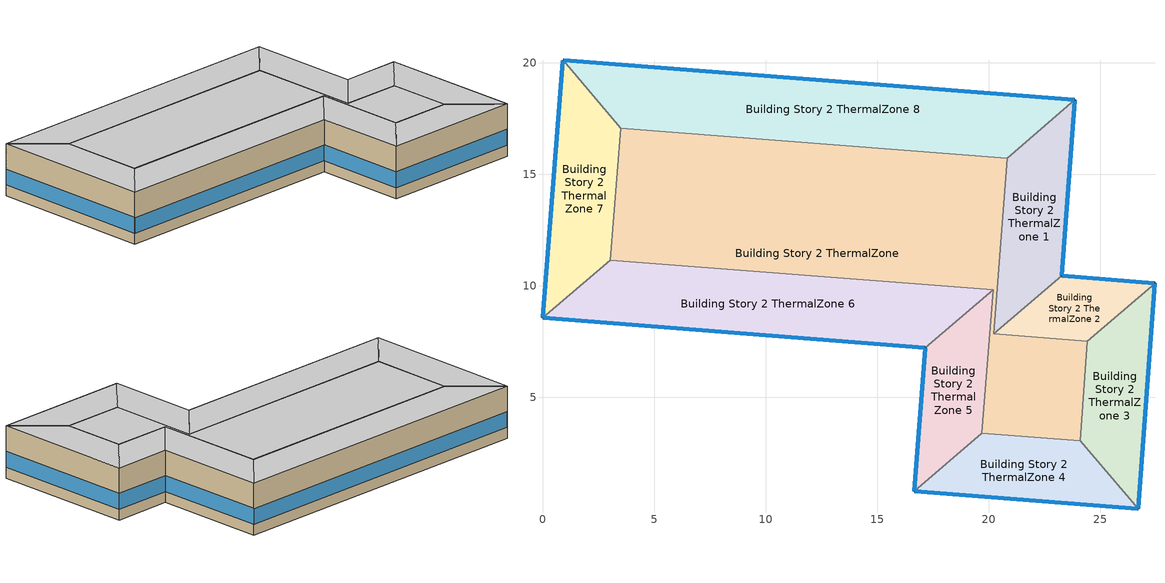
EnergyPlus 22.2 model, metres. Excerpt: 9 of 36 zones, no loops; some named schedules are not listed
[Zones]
Building Story 2 ThermalZone
 floor adiabatic (Typical Interior Ceiling): 20.83,15.72 20.24,7.84 24.43,7.5 24.1,3.03 19.7,3.38 20.2,9.82 3.04,11.15 3.52,17.06 z3.6
 wall adiabatic (Typical Interior Wall): 20.24,7.84 20.83,15.72 3.52,17.06 3.04,11.15 20.2,9.82 19.7,3.38 24.1,3.03 24.43,7.5 20.24,7.84 z3.6:7.2
 ceiling adiabatic (Typical Interior Floor): 3.52,17.06 3.04,11.15 20.2,9.82 19.7,3.38 24.1,3.03 24.43,7.5 20.24,7.84 20.83,15.72 z7.2
Building Story 2 ThermalZone 1
 floor adiabatic (Typical Interior Ceiling): 23.86,18.32 23.28,10.44 20.24,7.84 20.83,15.72 z3.6
 wall outside (Typical Insulated Steel Framed Exterior Wall R-12.99): 23.28,10.44 23.86,18.32 z3.6:7.2
 wall adiabatic (Typical Interior Wall): 23.86,18.32 20.83,15.72 20.24,7.84 23.28,10.44 z3.6:7.2
 window (U 0.55 SHGC 0.25): 23.28,10.47 23.86,18.3 z4.36:5.45
 ceiling adiabatic (Typical Interior Floor): 20.83,15.72 20.24,7.84 23.28,10.44 23.86,18.32 z7.2
Building Story 2 ThermalZone 2
 floor adiabatic (Typical Interior Ceiling): 23.28,10.44 27.46,10.11 24.43,7.5 20.24,7.84 z3.6
 wall outside (Typical Insulated Steel Framed Exterior Wall R-12.99): 27.46,10.11 23.28,10.44 z3.6:7.2
 wall adiabatic (Typical Interior Wall): 23.28,10.44 20.24,7.84 24.43,7.5 27.46,10.11 z3.6:7.2
 window (U 0.55 SHGC 0.25): 27.44,10.11 23.3,10.44 z4.36:5.46
 ceiling adiabatic (Typical Interior Floor): 20.24,7.84 24.43,7.5 27.46,10.11 23.28,10.44 z7.2
Building Story 2 ThermalZone 3
 floor adiabatic (Typical Interior Ceiling): 27.46,10.11 26.71,0 24.1,3.03 24.43,7.5 z3.6
 wall outside (Typical Insulated Steel Framed Exterior Wall R-12.99): 26.71,0 27.46,10.11 z3.6:7.2
 wall adiabatic (Typical Interior Wall): 27.46,10.11 24.43,7.5 24.1,3.03 26.71,0 z3.6:7.2
 window (U 0.55 SHGC 0.25): 26.71,0.03 27.46,10.08 z4.36:5.45
 ceiling adiabatic (Typical Interior Floor): 24.43,7.5 24.1,3.03 26.71,0 27.46,10.11 z7.2
Building Story 2 ThermalZone 4
 floor adiabatic (Typical Interior Ceiling): 26.71,0 16.66,0.78 19.7,3.38 24.1,3.03 z3.6
 wall outside (Typical Insulated Steel Framed Exterior Wall R-12.99): 16.66,0.78 26.71,0 z3.6:7.2
 wall adiabatic (Typical Interior Wall): 26.71,0 24.1,3.03 19.7,3.38 16.66,0.78 z3.6:7.2
 window (U 0.55 SHGC 0.25): 16.69,0.78 26.69,0 z4.36:5.45
 ceiling adiabatic (Typical Interior Floor): 24.1,3.03 19.7,3.38 16.66,0.78 26.71,0 z7.2
Building Story 2 ThermalZone 5
 floor adiabatic (Typical Interior Ceiling): 16.66,0.78 17.17,7.22 20.2,9.82 19.7,3.38 z3.6
 wall outside (Typical Insulated Steel Framed Exterior Wall R-12.99): 17.17,7.22 16.66,0.78 z3.6:7.2
 wall adiabatic (Typical Interior Wall): 16.66,0.78 19.7,3.38 20.2,9.82 17.17,7.22 z3.6:7.2
 window (U 0.55 SHGC 0.25): 17.16,7.19 16.66,0.8 z4.36:5.45
 ceiling adiabatic (Typical Interior Floor): 19.7,3.38 20.2,9.82 17.17,7.22 16.66,0.78 z7.2
Building Story 2 ThermalZone 6
 floor adiabatic (Typical Interior Ceiling): 17.17,7.22 0,8.55 3.04,11.15 20.2,9.82 z3.6
 wall outside (Typical Insulated Steel Framed Exterior Wall R-12.99): 0,8.55 17.17,7.22 z3.6:7.2
 wall adiabatic (Typical Interior Wall): 17.17,7.22 20.2,9.82 3.04,11.15 0,8.55 z3.6:7.2
 window (U 0.55 SHGC 0.25): 0.03,8.55 17.14,7.22 z4.36:5.45
 ceiling adiabatic (Typical Interior Ceiling): 20.2,9.82 3.04,11.15 0,8.55 17.17,7.22 z7.2
Building Story 2 ThermalZone 7
 floor adiabatic (Typical Interior Floor): 0,8.55 0.92,20.1 3.52,17.06 3.04,11.15 z3.6
 wall outside (Typical Insulated Steel Framed Exterior Wall R-12.99): 0.92,20.1 0,8.55 z3.6:7.2
 wall adiabatic (Typical Interior Wall): 0,8.55 3.04,11.15 3.52,17.06 0.92,20.1 z3.6:7.2
 window (U 0.55 SHGC 0.25): 0.92,20.08 0,8.58 z4.36:5.45
 ceiling adiabatic (Typical Interior Ceiling): 3.04,11.15 3.52,17.06 0.92,20.1 0,8.55 z7.2
Building Story 2 ThermalZone 8
 floor adiabatic (Typical Interior Floor): 0.92,20.1 23.86,18.32 20.83,15.72 3.52,17.06 z3.6
 wall outside (Typical Insulated Steel Framed Exterior Wall R-12.99): 23.86,18.32 0.92,20.1 z3.6:7.2
 wall adiabatic (Typical Interior Wall): 0.92,20.1 3.52,17.06 20.83,15.72 23.86,18.32 z3.6:7.2
 window (U 0.55 SHGC 0.25): 23.84,18.33 0.95,20.1 z4.36:5.44
 ceiling adiabatic (Typical Interior Ceiling): 3.52,17.06 20.83,15.72 23.86,18.32 0.92,20.1 z7.2
[Building]
bld_14: Terrain=City
[Site:Location]
Jack Northrop Fld H_CA_USA: Latitude {deg}=41.3151; Longitude {deg}=-105.58; Time Zone {hr}=-8; Elevation {m}=21
[Site:GroundTemperature:FCfactorMethod]
January Ground Temperature {C}=18.8; February Ground Temperature {C}=14.3; March Ground Temperature {C}=13.6; April Ground Temperature {C}=13.2; May Ground Temperature {C}=13.3; June Ground Temperature {C}=12.6; July Ground Temperature {C}=15.3; August Ground Temperature {C}=15.6; September Ground Temperature {C}=17.7; October Ground Temperature {C}=19.4; November Ground Temperature {C}=19.7; December Ground Temperature {C}=18.5
[Site:WaterMainsTemperature]
Calculation Method=Correlation; Annual Average Outdoor Air Temperature {C}=8.96667; Maximum Difference In Monthly Average Outdoor Air Temperatures {deltaC}=26.2
[SizingPeriod:DesignDay] Day of Month=21; Dry-Bulb Temperature Range Modifier Type=DefaultMultipliers; Humidity Condition Type=Wetbulb; Barometric Pressure {Pa}=98769; Rain Indicator=No; Snow Indicator=No; Daylight Saving Time Indicator=No; Begin Environment Reset Mode=FullResetAtBeginEnvironment
Name | Month | Day Type | Maximum Dry-Bulb Temperature {C} | Daily Dry-Bulb Temperature Range {deltaC} | Wetbulb or DewPoint at Maximum Dry-Bulb {C} | Wind Speed {m/s} | Wind Direction {deg} | Solar Model Indicator | ASHRAE Clear Sky Optical Depth for Beam Irradiance (taub) | ASHRAE Clear Sky Optical Depth for Diffuse Irradiance (taud) | Sky Clearness
Buffalo Niagara Intl Ap Ann Clg .4% Condns DB=>MWB 1 | 7 | SummerDesignDay | 30.3 | 9.3 | 21.8 | 5.7 | 240 | ASHRAETau | 0.462 | 2.001
Buffalo Niagara Intl Ap Ann Clg .4% Condns WB=>MDB 1 | 7 | SummerDesignDay | 27.8 | 9.3 | 23.8 | 5.7 | 240 | ASHRAETau | 0.462 | 2.001
Buffalo Niagara Intl Ap Ann Htg 99.6% Condns DB 1 | 1 | WinterDesignDay | -16.3 | 0 | -16.3 | 5.1 | 270 | ASHRAEClearSky |  |  | 0
[Material] Thermal Absorptance=0.9; Solar Absorptance=0.7
Name | Roughness | Thickness {m} | Conductivity {W/m-K} | Density {kg/m3} | Specific Heat {J/kg-K} | Visible Absorptance
100mm Normalweight concrete floor | MediumRough | 0.1016 | 2.31045 | 2322 | 832.557 | 0.7
25mm Stucco | Smooth | 0.0254 | 0.72 | 1856 | 840 | 0.7
5/8 in. Gypsum Board | MediumSmooth | 0.0159 | 0.16 | 800 | 1090 | 0.7
G01 13mm gypsum board | Smooth | 0.0127 | 0.160031 | 800.001 | 1090.73 | 0.5
Std Wood 6inch 1; Std Wood 6inch 2 | MediumSmooth | 0.15 | 0.12 | 540 | 1210 | 0.7
[Material:NoMass] Roughness=Smooth; Thermal Absorptance=0.9; Solar Absorptance=0.7
Name | Thermal Resistance {m2-K/W} | Visible Absorptance
CP02 CARPET PAD | 0.21648 | 0.8
Typical Insulation R-10.81 | 1.90342 | 0.7
[WindowMaterial:Gas]
Gap_1_W_0_0032: Gas Type=Air; Thickness {m}=0.0032
[WindowMaterial:Glazing] Optical Data Type=SpectralAverage; Infrared Transmittance at Normal Incidence=0; Back Side Infrared Hemispherical Emissivity=0.84; Conductivity {W/m-K}=1; Dirt Correction Factor for Solar and Visible Transmittance=1; Solar Diffusing=No
Name | Thickness {m} | Solar Transmittance at Normal Incidence | Front Side Solar Reflectance at Normal Incidence | Back Side Solar Reflectance at Normal Incidence | Visible Transmittance at Normal Incidence | Front Side Visible Reflectance at Normal Incidence | Back Side Visible Reflectance at Normal Incidence | Front Side Infrared Hemispherical Emissivity
Glass_2022F_LayerAvg | 0.0039 | 0.355897 | 0.394095 | 0.265645 | 0.677694 | 0.042734 | 0.05547 | 0.046
Glass_2175_LayerAvg | 0.0086 | 0.167758 | 0.217606 | 0.437978 | 0.416044 | 0.078729 | 0.10654 | 0.84
[Construction]
InteriorFurnishings 1: Std Wood 6inch 1
InteriorFurnishings 2: Std Wood 6inch 2
Typical Insulated Steel Framed Exterior Wall R-12.99: 25mm Stucco, 5/8 in. Gypsum Board, Typical Insulation R-10.81, 5/8 in. Gypsum Board
Typical Interior Ceiling: CP02 CARPET PAD, 100mm Normalweight concrete floor
Typical Interior Floor: 100mm Normalweight concrete floor, CP02 CARPET PAD
Typical Interior Wall: G01 13mm gypsum board, G01 13mm gypsum board
U 0.55 SHGC 0.25: Glass_2175_LayerAvg, Gap_1_W_0_0032, Glass_2022F_LayerAvg
[Zone] Multiplier=1; Part of Total Floor Area=Yes
Building Story 2 ThermalZone; Building Story 2 ThermalZone 1; Building Story 2 ThermalZone 2; Building Story 2 ThermalZone 3; Building Story 2 ThermalZone 4; Building Story 2 ThermalZone 5; Building Story 2 ThermalZone 6; Building Story 2 ThermalZone 7; Building Story 2 ThermalZone 8
[Space] Space Type=Story Mid Blended Space Type
Name | Zone
Building Story 2 Space | Building Story 2 ThermalZone
Building Story 2 Space 1 | Building Story 2 ThermalZone 1
Building Story 2 Space 2 | Building Story 2 ThermalZone 2
Building Story 2 Space 3 | Building Story 2 ThermalZone 3
Building Story 2 Space 4 | Building Story 2 ThermalZone 4
Building Story 2 Space 5 | Building Story 2 ThermalZone 5
Building Story 2 Space 6 | Building Story 2 ThermalZone 6
Building Story 2 Space 7 | Building Story 2 ThermalZone 7
Building Story 2 Space 8 | Building Story 2 ThermalZone 8
[SpaceList]
Story Mid Blended Space Type: Building Story 2 Space 1, Building Story 2 Space 3, Building Story 2 Space 7, Building Story 2 Space 8, Building Story 2 Space 6, Building Story 2 Space 5, Building Story 2 Space 4, Building Story 2 Space 2, Building Story 2 Space
[InternalMass]
Name | Construction | Zone or ZoneList | Space or SpaceList | Surface Area {m2}
Building Story 2 Space 1 SecondarySchool Classroom A  - Story Mid Mass; Building Story 2 Space 1 SecondarySchool Classroom C  - Story Mid Mass | InteriorFurnishings 1 | Building Story 2 ThermalZone 1 | Building Story 2 Space 1 | 7.91064
Building Story 2 Space 3 SecondarySchool Classroom A  - Story Mid Mass; Building Story 2 Space 3 SecondarySchool Classroom C  - Story Mid Mass | InteriorFurnishings 1 | Building Story 2 ThermalZone 3 | Building Story 2 Space 3 | 7.30258
Building Story 2 Space 7 SecondarySchool Classroom A  - Story Mid Mass; Building Story 2 Space 7 SecondarySchool Classroom C  - Story Mid Mass | InteriorFurnishings 1 | Building Story 2 ThermalZone 7 | Building Story 2 Space 7 | 8.74817
Building Story 2 Space 8 SecondarySchool Classroom A  - Story Mid Mass; Building Story 2 Space 8 SecondarySchool Classroom C  - Story Mid Mass | InteriorFurnishings 1 | Building Story 2 ThermalZone 8 | Building Story 2 Space 8 | 20.1891
Building Story 2 Space 6 SecondarySchool Classroom A  - Story Mid Mass; Building Story 2 Space 6 SecondarySchool Classroom C  - Story Mid Mass | InteriorFurnishings 1 | Building Story 2 ThermalZone 6 | Building Story 2 Space 6 | 17.1827
Building Story 2 Space 5 SecondarySchool Classroom A  - Story Mid Mass; Building Story 2 Space 5 SecondarySchool Classroom C  - Story Mid Mass | InteriorFurnishings 1 | Building Story 2 ThermalZone 5 | Building Story 2 Space 5 | 6.45109
Building Story 2 Space 4 SecondarySchool Classroom A  - Story Mid Mass; Building Story 2 Space 4 SecondarySchool Classroom C  - Story Mid Mass | InteriorFurnishings 1 | Building Story 2 ThermalZone 4 | Building Story 2 Space 4 | 7.23203
Building Story 2 Space 2 SecondarySchool Classroom A  - Story Mid Mass; Building Story 2 Space 2 SecondarySchool Classroom C  - Story Mid Mass | InteriorFurnishings 1 | Building Story 2 ThermalZone 2 | Building Story 2 Space 2 | 4.20505
Building Story 2 Space SecondarySchool Classroom A  - Story Mid Mass; Building Story 2 Space SecondarySchool Classroom C  - Story Mid Mass | InteriorFurnishings 1 | Building Story 2 ThermalZone | Building Story 2 Space | 43.4962
Building Story 2 Space 1 SecondarySchool Classroom A end_a - Story Mid Mass; Building Story 2 Space 1 SecondarySchool Classroom C end_a - Story Mid Mass | InteriorFurnishings 1 | Building Story 2 ThermalZone 1 | Building Story 2 Space 1 | 2.63105
Building Story 2 Space 3 SecondarySchool Classroom A end_a - Story Mid Mass; Building Story 2 Space 3 SecondarySchool Classroom C end_a - Story Mid Mass | InteriorFurnishings 1 | Building Story 2 ThermalZone 3 | Building Story 2 Space 3 | 2.42881
Building Story 2 Space 7 SecondarySchool Classroom A end_a - Story Mid Mass; Building Story 2 Space 7 SecondarySchool Classroom C end_a - Story Mid Mass | InteriorFurnishings 1 | Building Story 2 ThermalZone 7 | Building Story 2 Space 7 | 2.9096
Building Story 2 Space 8 SecondarySchool Classroom A end_a - Story Mid Mass; Building Story 2 Space 8 SecondarySchool Classroom C end_a - Story Mid Mass | InteriorFurnishings 1 | Building Story 2 ThermalZone 8 | Building Story 2 Space 8 | 6.7148
Building Story 2 Space 6 SecondarySchool Classroom A end_a - Story Mid Mass; Building Story 2 Space 6 SecondarySchool Classroom C end_a - Story Mid Mass | InteriorFurnishings 1 | Building Story 2 ThermalZone 6 | Building Story 2 Space 6 | 5.71488
Building Story 2 Space 5 SecondarySchool Classroom A end_a - Story Mid Mass; Building Story 2 Space 5 SecondarySchool Classroom C end_a - Story Mid Mass | InteriorFurnishings 1 | Building Story 2 ThermalZone 5 | Building Story 2 Space 5 | 2.14561
Building Story 2 Space 4 SecondarySchool Classroom A end_a - Story Mid Mass; Building Story 2 Space 4 SecondarySchool Classroom C end_a - Story Mid Mass | InteriorFurnishings 1 | Building Story 2 ThermalZone 4 | Building Story 2 Space 4 | 2.40534
Building Story 2 Space 2 SecondarySchool Classroom A end_a - Story Mid Mass; Building Story 2 Space 2 SecondarySchool Classroom C end_a - Story Mid Mass | InteriorFurnishings 1 | Building Story 2 ThermalZone 2 | Building Story 2 Space 2 | 1.39858
Building Story 2 Space SecondarySchool Classroom A end_a - Story Mid Mass; Building Story 2 Space SecondarySchool Classroom C end_a - Story Mid Mass | InteriorFurnishings 1 | Building Story 2 ThermalZone | Building Story 2 Space | 14.4667
Building Story 2 Space 1 SecondarySchool Corridor B  - Story Mid Mass | InteriorFurnishings 1 | Building Story 2 ThermalZone 1 | Building Story 2 Space 1 | 11.1545
Building Story 2 Space 3 SecondarySchool Corridor B  - Story Mid Mass | InteriorFurnishings 1 | Building Story 2 ThermalZone 3 | Building Story 2 Space 3 | 10.2971
Building Story 2 Space 7 SecondarySchool Corridor B  - Story Mid Mass | InteriorFurnishings 1 | Building Story 2 ThermalZone 7 | Building Story 2 Space 7 | 12.3355
Building Story 2 Space 8 SecondarySchool Corridor B  - Story Mid Mass | InteriorFurnishings 1 | Building Story 2 ThermalZone 8 | Building Story 2 Space 8 | 28.4678
Building Story 2 Space 6 SecondarySchool Corridor B  - Story Mid Mass | InteriorFurnishings 1 | Building Story 2 ThermalZone 6 | Building Story 2 Space 6 | 24.2286
Building Story 2 Space 5 SecondarySchool Corridor B  - Story Mid Mass | InteriorFurnishings 1 | Building Story 2 ThermalZone 5 | Building Story 2 Space 5 | 9.09644
Building Story 2 Space 4 SecondarySchool Corridor B  - Story Mid Mass | InteriorFurnishings 1 | Building Story 2 ThermalZone 4 | Building Story 2 Space 4 | 10.1976
Building Story 2 Space 2 SecondarySchool Corridor B  - Story Mid Mass | InteriorFurnishings 1 | Building Story 2 ThermalZone 2 | Building Story 2 Space 2 | 5.92939
Building Story 2 Space SecondarySchool Corridor B  - Story Mid Mass | InteriorFurnishings 1 | Building Story 2 ThermalZone | Building Story 2 Space | 61.3324
Building Story 2 Space 1 SecondarySchool Corridor B end_a - Story Mid Mass | InteriorFurnishings 1 | Building Story 2 ThermalZone 1 | Building Story 2 Space 1 | 3.70994
Building Story 2 Space 3 SecondarySchool Corridor B end_a - Story Mid Mass | InteriorFurnishings 1 | Building Story 2 ThermalZone 3 | Building Story 2 Space 3 | 3.42477
Building Story 2 Space 7 SecondarySchool Corridor B end_a - Story Mid Mass | InteriorFurnishings 1 | Building Story 2 ThermalZone 7 | Building Story 2 Space 7 | 4.10272
Building Story 2 Space 8 SecondarySchool Corridor B end_a - Story Mid Mass | InteriorFurnishings 1 | Building Story 2 ThermalZone 8 | Building Story 2 Space 8 | 9.46828
Building Story 2 Space 6 SecondarySchool Corridor B end_a - Story Mid Mass | InteriorFurnishings 1 | Building Story 2 ThermalZone 6 | Building Story 2 Space 6 | 8.05834
Building Story 2 Space 5 SecondarySchool Corridor B end_a - Story Mid Mass | InteriorFurnishings 1 | Building Story 2 ThermalZone 5 | Building Story 2 Space 5 | 3.02544
Building Story 2 Space 4 SecondarySchool Corridor B end_a - Story Mid Mass | InteriorFurnishings 1 | Building Story 2 ThermalZone 4 | Building Story 2 Space 4 | 3.39168
Building Story 2 Space 2 SecondarySchool Corridor B end_a - Story Mid Mass | InteriorFurnishings 1 | Building Story 2 ThermalZone 2 | Building Story 2 Space 2 | 1.97209
Building Story 2 Space SecondarySchool Corridor B end_a - Story Mid Mass | InteriorFurnishings 1 | Building Story 2 ThermalZone | Building Story 2 Space | 20.3989
Building Story 2 Space 1 SecondarySchool Gym A  - Story Mid Mass; Building Story 2 Space 1 SecondarySchool Gym C  - Story Mid Mass | InteriorFurnishings 1 | Building Story 2 ThermalZone 1 | Building Story 2 Space 1 | 2.66039
Building Story 2 Space 3 SecondarySchool Gym A  - Story Mid Mass; Building Story 2 Space 3 SecondarySchool Gym C  - Story Mid Mass | InteriorFurnishings 1 | Building Story 2 ThermalZone 3 | Building Story 2 Space 3 | 2.45589
Building Story 2 Space 7 SecondarySchool Gym A  - Story Mid Mass; Building Story 2 Space 7 SecondarySchool Gym C  - Story Mid Mass | InteriorFurnishings 1 | Building Story 2 ThermalZone 7 | Building Story 2 Space 7 | 2.94205
Building Story 2 Space 8 SecondarySchool Gym A  - Story Mid Mass; Building Story 2 Space 8 SecondarySchool Gym C  - Story Mid Mass | InteriorFurnishings 1 | Building Story 2 ThermalZone 8 | Building Story 2 Space 8 | 6.78968
Building Story 2 Space 6 SecondarySchool Gym A  - Story Mid Mass; Building Story 2 Space 6 SecondarySchool Gym C  - Story Mid Mass | InteriorFurnishings 1 | Building Story 2 ThermalZone 6 | Building Story 2 Space 6 | 5.77861
Building Story 2 Space 5 SecondarySchool Gym A  - Story Mid Mass; Building Story 2 Space 5 SecondarySchool Gym C  - Story Mid Mass | InteriorFurnishings 1 | Building Story 2 ThermalZone 5 | Building Story 2 Space 5 | 2.16953
Building Story 2 Space 4 SecondarySchool Gym A  - Story Mid Mass; Building Story 2 Space 4 SecondarySchool Gym C  - Story Mid Mass | InteriorFurnishings 1 | Building Story 2 ThermalZone 4 | Building Story 2 Space 4 | 2.43217
Building Story 2 Space 2 SecondarySchool Gym A  - Story Mid Mass; Building Story 2 Space 2 SecondarySchool Gym C  - Story Mid Mass | InteriorFurnishings 1 | Building Story 2 ThermalZone 2 | Building Story 2 Space 2 | 1.41418
Building Story 2 Space SecondarySchool Gym A  - Story Mid Mass; Building Story 2 Space SecondarySchool Gym C  - Story Mid Mass | InteriorFurnishings 1 | Building Story 2 ThermalZone | Building Story 2 Space | 14.628
Building Story 2 Space 1 SecondarySchool Gym B  - Story Mid Mass | InteriorFurnishings 1 | Building Story 2 ThermalZone 1 | Building Story 2 Space 1 | 3.53625
Building Story 2 Space 3 SecondarySchool Gym B  - Story Mid Mass | InteriorFurnishings 1 | Building Story 2 ThermalZone 3 | Building Story 2 Space 3 | 3.26443
Building Story 2 Space 7 SecondarySchool Gym B  - Story Mid Mass | InteriorFurnishings 1 | Building Story 2 ThermalZone 7 | Building Story 2 Space 7 | 3.91064
Building Story 2 Space 8 SecondarySchool Gym B  - Story Mid Mass | InteriorFurnishings 1 | Building Story 2 ThermalZone 8 | Building Story 2 Space 8 | 9.02499
Building Story 2 Space 6 SecondarySchool Gym B  - Story Mid Mass | InteriorFurnishings 1 | Building Story 2 ThermalZone 6 | Building Story 2 Space 6 | 7.68106
Building Story 2 Space 5 SecondarySchool Gym B  - Story Mid Mass | InteriorFurnishings 1 | Building Story 2 ThermalZone 5 | Building Story 2 Space 5 | 2.88379
Building Story 2 Space 4 SecondarySchool Gym B  - Story Mid Mass | InteriorFurnishings 1 | Building Story 2 ThermalZone 4 | Building Story 2 Space 4 | 3.23289
Building Story 2 Space 2 SecondarySchool Gym B  - Story Mid Mass | InteriorFurnishings 1 | Building Story 2 ThermalZone 2 | Building Story 2 Space 2 | 1.87976
Building Story 2 Space SecondarySchool Gym B  - Story Mid Mass | InteriorFurnishings 1 | Building Story 2 ThermalZone | Building Story 2 Space | 19.4439
Building Story 2 Space Mass | InteriorFurnishings 2 | Building Story 2 ThermalZone | Building Story 2 Space | 246.357
Building Story 2 Space 1 Mass | InteriorFurnishings 2 | Building Story 2 ThermalZone 1 | Building Story 2 Space 1 | 44.8048
Building Story 2 Space 2 Mass | InteriorFurnishings 2 | Building Story 2 ThermalZone 2 | Building Story 2 Space 2 | 23.8169
Building Story 2 Space 3 Mass | InteriorFurnishings 2 | Building Story 2 ThermalZone 3 | Building Story 2 Space 3 | 41.3609
Building Story 2 Space 4 Mass | InteriorFurnishings 2 | Building Story 2 ThermalZone 4 | Building Story 2 Space 4 | 40.9613
Building Story 2 Space 5 Mass | InteriorFurnishings 2 | Building Story 2 ThermalZone 5 | Building Story 2 Space 5 | 36.5381
Building Story 2 Space 6 Mass | InteriorFurnishings 2 | Building Story 2 ThermalZone 6 | Building Story 2 Space 6 | 97.3204
Building Story 2 Space 7 Mass | InteriorFurnishings 2 | Building Story 2 ThermalZone 7 | Building Story 2 Space 7 | 49.5485
Building Story 2 Space 8 Mass | InteriorFurnishings 2 | Building Story 2 ThermalZone 8 | Building Story 2 Space 8 | 114.348
[Lights] Zone or ZoneList or Space or SpaceList=Story Mid Blended Space Type; Design Level Calculation Method=Watts/Area; Return Air Fraction=0; Fraction Radiant=0.37; Fraction Visible=0.2; Fraction Replaceable=1
Name | Schedule | Watts per Zone Floor Area {W/m2}
SecondarySchool Classroom Lights 1 | SchoolSecondary BLDG_LIGHT_CLASSROOM_SCH_2013 | 6.28069
SecondarySchool Corridor Lights 1 | SchoolSecondary BLDG_LIGHT_CORRIDOR_SCH_2013 | 2.35688
SecondarySchool Gym Lights 2 | SchoolSecondary BLDG_LIGHT_GYM_SCH_2013 | 1.53202
[People] Zone or ZoneList or Space or SpaceList=Story Mid Blended Space Type; Number of People Calculation Method=People/Area; Fraction Radiant=0.3; Activity Level Schedule=SchoolSecondary ACTIVITY_SCH; Enable ASHRAE 55 Comfort Warnings=Yes; Mean Radiant Temperature Calculation Type=ZoneAveraged; Work Efficiency Schedule=Work Efficiency Schedule; Clothing Insulation Schedule=Clothing Schedule; Air Velocity Schedule=Air Velocity Schedule; Thermal Comfort Model 1 Type=Fanger
Name | Number of People Schedule | People per Floor Area {person/m2}
SecondarySchool Classroom People 1 | SchoolSecondary BLDG_OCC_SCH | 0.177277
SecondarySchool Gym People 2 | SchoolSecondary BLDG_OCC_SCH_Gym | 0.0638343
[ElectricEquipment] Zone or ZoneList or Space or SpaceList=Story Mid Blended Space Type; Schedule=SchoolSecondary BLDG_EQUIP_SCH_2013; Design Level Calculation Method=Watts/Area; Fraction Latent=0; Fraction Radiant=0.5; Fraction Lost=0
Name | Watts per Zone Floor Area {W/m2}
SecondarySchool Classroom Elec Equip 1 | 4.70545
SecondarySchool Corridor Elec Equip 1 | 1.32128
SecondarySchool Gym Elec Equip 2 | 0.978793
[ZoneInfiltration:DesignFlowRate] Zone or ZoneList or Space or SpaceList=Story Mid Blended Space Type; Schedule=Always On Discrete; Design Flow Rate Calculation Method=Flow/ExteriorArea; Constant Term Coefficient=0; Temperature Term Coefficient=0; Velocity Term Coefficient=0.224; Velocity Squared Term Coefficient=0
Name | Flow Rate per Exterior Surface Area {m3/s-m2}
SecondarySchool Classroom A  - Story Mid Infiltration; SecondarySchool Classroom C  - Story Mid Infiltration | 0.000102877
SecondarySchool Classroom A end_a - Story Mid Infiltration; SecondarySchool Classroom C end_a - Story Mid Infiltration | 6.76221e-05
SecondarySchool Corridor B end_a - Story Mid Infiltration | 4.71038e-05
SecondarySchool Gym A  - Story Mid Infiltration; SecondarySchool Gym C  - Story Mid Infiltration | 6.79946e-05
SecondarySchool Gym B  - Story Mid Infiltration | 4.54815e-05
[Daylighting:Controls] Lighting Control Type=Stepped; Minimum Input Power Fraction for Continuous or ContinuousOff Dimming Control=0.3; Minimum Light Output Fraction for Continuous or ContinuousOff Dimming Control=0.2; Number of Stepped Control Steps=3; Probability Lighting will be Reset When Needed in Manual Stepped Control=1; Glare Calculation Azimuth Angle of View Direction Clockwise from Zone y-Axis {deg}=-0; Maximum Allowable Discomfort Glare Index=22; Illuminance Setpoint at Reference Point 1 {lux}=215
Name | Zone or Space | Glare Calculation Daylighting Reference Point | Daylighting Reference Point Name 1 | Fraction of Lights Controlled by Reference Point 1 | Daylighting Reference Point Name 2 | Fraction of Lights Controlled by Reference Point 2 | Illuminance Setpoint at Reference Point 2 {lux}
Building Story 2 ThermalZone 3 DaylightingControls | Building Story 2 ThermalZone 3 | Building Story 2 Space 3 Daylt Sensor 1 | Building Story 2 Space 3 Daylt Sensor 1 | 0.74
Building Story 2 ThermalZone 4 DaylightingControls | Building Story 2 ThermalZone 4 | Building Story 2 Space 4 Daylt Sensor 1 | Building Story 2 Space 4 Daylt Sensor 1 | 0.742
Building Story 2 ThermalZone 6 DaylightingControls | Building Story 2 ThermalZone 6 | Building Story 2 Space 6 Daylt Sensor 1 | Building Story 2 Space 6 Daylt Sensor 1 | 0.644 | Building Story 2 Space 6 Daylt Sensor 2 | 0.318 | 215
Building Story 2 ThermalZone 7 DaylightingControls | Building Story 2 ThermalZone 7 | Building Story 2 Space 7 Daylt Sensor 1 | Building Story 2 Space 7 Daylt Sensor 1 | 0.726
Building Story 2 ThermalZone 8 DaylightingControls | Building Story 2 ThermalZone 8 | Building Story 2 Space 8 Daylt Sensor 1 | Building Story 2 Space 8 Daylt Sensor 1 | 0.683 | Building Story 2 Space 8 Daylt Sensor 2 | 0.316 | 215
[Exterior:Lights] Control Option=AstronomicalClock
Name | Schedule | Design Level {W}
Building Facades | Schedule Ruleset 1 | 374.538
Main Entries | Schedule Ruleset 2 | 240
Other Doors | Schedule Ruleset 2 | 67.9321
Parking Areas and Drives | Schedule Ruleset 2 | 1429.17
[Schedule:Week:Daily]
SchoolSecondary BLDG_LIGHT_CLASSROOM_SCH_2013 Week Rule - Jan1-Jan3: SchoolSecondary BLDG_LIGHT_CLASSROOM_SCH_2013 Wkdy Day, SchoolSecondary BLDG_LIGHT_CLASSROOM_SCH_2013 Wkdy Day, SchoolSecondary BLDG_LIGHT_CLASSROOM_SCH_2013 Wkdy Day, SchoolSecondary BLDG_LIGHT_CLASSROOM_SCH_2013 Wkdy Day, SchoolSecondary BLDG_LIGHT_CLASSROOM_SCH_2013 Wkdy Day, SchoolSecondary BLDG_LIGHT_CLASSROOM_SCH_2013 Wkdy Day, SchoolSecondary BLDG_LIGHT_CLASSROOM_SCH_2013 Wknd Day, SchoolSecondary BLDG_LIGHT_CLASSROOM_SCH_2013 Default, SchoolSecondary BLDG_LIGHT_CLASSROOM_SCH_2013 Summer Design Day, SchoolSecondary BLDG_LIGHT_CLASSROOM_SCH_2013 Winter Design Day, SchoolSecondary BLDG_LIGHT_CLASSROOM_SCH_2013 Default, SchoolSecondary BLDG_LIGHT_CLASSROOM_SCH_2013 Default
SchoolSecondary BLDG_LIGHT_CLASSROOM_SCH_2013 Week Rule - Jan4-Jun27: SchoolSecondary BLDG_LIGHT_CLASSROOM_SCH_2013 Wknd Day, SchoolSecondary BLDG_LIGHT_CLASSROOM_SCH_2013 Wkdy Day, SchoolSecondary BLDG_LIGHT_CLASSROOM_SCH_2013 Wkdy Day, SchoolSecondary BLDG_LIGHT_CLASSROOM_SCH_2013 Wkdy Day, SchoolSecondary BLDG_LIGHT_CLASSROOM_SCH_2013 Wkdy Day, SchoolSecondary BLDG_LIGHT_CLASSROOM_SCH_2013 Wkdy Day, SchoolSecondary BLDG_LIGHT_CLASSROOM_SCH_2013 Wknd Day, SchoolSecondary BLDG_LIGHT_CLASSROOM_SCH_2013 Default, SchoolSecondary BLDG_LIGHT_CLASSROOM_SCH_2013 Summer Design Day, SchoolSecondary BLDG_LIGHT_CLASSROOM_SCH_2013 Winter Design Day, SchoolSecondary BLDG_LIGHT_CLASSROOM_SCH_2013 Default, SchoolSecondary BLDG_LIGHT_CLASSROOM_SCH_2013 Default
SchoolSecondary BLDG_LIGHT_CLASSROOM_SCH_2013 Week Rule - Jun28-Jul4: SchoolSecondary BLDG_LIGHT_CLASSROOM_SCH_2013 Wknd Day, SchoolSecondary BLDG_LIGHT_CLASSROOM_SCH_2013 Wkdy Day, SchoolSecondary BLDG_LIGHT_CLASSROOM_SCH_2013 Wkdy Day, SchoolSecondary BLDG_LIGHT_CLASSROOM_SCH_2013 Wkdy Day 1, SchoolSecondary BLDG_LIGHT_CLASSROOM_SCH_2013 Wkdy Day 1, SchoolSecondary BLDG_LIGHT_CLASSROOM_SCH_2013 Wkdy Day 1, SchoolSecondary BLDG_LIGHT_CLASSROOM_SCH_2013 Wknd Day 1, SchoolSecondary BLDG_LIGHT_CLASSROOM_SCH_2013 Default, SchoolSecondary BLDG_LIGHT_CLASSROOM_SCH_2013 Summer Design Day, SchoolSecondary BLDG_LIGHT_CLASSROOM_SCH_2013 Winter Design Day, SchoolSecondary BLDG_LIGHT_CLASSROOM_SCH_2013 Default, SchoolSecondary BLDG_LIGHT_CLASSROOM_SCH_2013 Default
SchoolSecondary BLDG_LIGHT_CLASSROOM_SCH_2013 Week Rule - Jul5-Aug29: SchoolSecondary BLDG_LIGHT_CLASSROOM_SCH_2013 Wknd Day 1, SchoolSecondary BLDG_LIGHT_CLASSROOM_SCH_2013 Wkdy Day 1, SchoolSecondary BLDG_LIGHT_CLASSROOM_SCH_2013 Wkdy Day 1, SchoolSecondary BLDG_LIGHT_CLASSROOM_SCH_2013 Wkdy Day 1, SchoolSecondary BLDG_LIGHT_CLASSROOM_SCH_2013 Wkdy Day 1, SchoolSecondary BLDG_LIGHT_CLASSROOM_SCH_2013 Wkdy Day 1, SchoolSecondary BLDG_LIGHT_CLASSROOM_SCH_2013 Wknd Day 1, SchoolSecondary BLDG_LIGHT_CLASSROOM_SCH_2013 Default, SchoolSecondary BLDG_LIGHT_CLASSROOM_SCH_2013 Summer Design Day, SchoolSecondary BLDG_LIGHT_CLASSROOM_SCH_2013 Winter Design Day, SchoolSecondary BLDG_LIGHT_CLASSROOM_SCH_2013 Default, SchoolSecondary BLDG_LIGHT_CLASSROOM_SCH_2013 Default
SchoolSecondary BLDG_LIGHT_CLASSROOM_SCH_2013 Week Rule - Aug30-Sep5: SchoolSecondary BLDG_LIGHT_CLASSROOM_SCH_2013 Wknd Day 1, SchoolSecondary BLDG_LIGHT_CLASSROOM_SCH_2013 Wkdy Day 1, SchoolSecondary BLDG_LIGHT_CLASSROOM_SCH_2013 Wkdy Day 2, SchoolSecondary BLDG_LIGHT_CLASSROOM_SCH_2013 Wkdy Day 2, SchoolSecondary BLDG_LIGHT_CLASSROOM_SCH_2013 Wkdy Day 2, SchoolSecondary BLDG_LIGHT_CLASSROOM_SCH_2013 Wkdy Day 2, SchoolSecondary BLDG_LIGHT_CLASSROOM_SCH_2013 Default, SchoolSecondary BLDG_LIGHT_CLASSROOM_SCH_2013 Default, SchoolSecondary BLDG_LIGHT_CLASSROOM_SCH_2013 Summer Design Day, SchoolSecondary BLDG_LIGHT_CLASSROOM_SCH_2013 Winter Design Day, SchoolSecondary BLDG_LIGHT_CLASSROOM_SCH_2013 Default, SchoolSecondary BLDG_LIGHT_CLASSROOM_SCH_2013 Default
SchoolSecondary BLDG_LIGHT_CLASSROOM_SCH_2013 Week Rule - Sep6-Dec31: SchoolSecondary BLDG_LIGHT_CLASSROOM_SCH_2013 Default, SchoolSecondary BLDG_LIGHT_CLASSROOM_SCH_2013 Wkdy Day 2, SchoolSecondary BLDG_LIGHT_CLASSROOM_SCH_2013 Wkdy Day 2, SchoolSecondary BLDG_LIGHT_CLASSROOM_SCH_2013 Wkdy Day 2, SchoolSecondary BLDG_LIGHT_CLASSROOM_SCH_2013 Wkdy Day 2, SchoolSecondary BLDG_LIGHT_CLASSROOM_SCH_2013 Wkdy Day 2, SchoolSecondary BLDG_LIGHT_CLASSROOM_SCH_2013 Default, SchoolSecondary BLDG_LIGHT_CLASSROOM_SCH_2013 Default, SchoolSecondary BLDG_LIGHT_CLASSROOM_SCH_2013 Summer Design Day, SchoolSecondary BLDG_LIGHT_CLASSROOM_SCH_2013 Winter Design Day, SchoolSecondary BLDG_LIGHT_CLASSROOM_SCH_2013 Default, SchoolSecondary BLDG_LIGHT_CLASSROOM_SCH_2013 Default
SchoolSecondary BLDG_LIGHT_GYM_SCH_2013 Week Rule - Jan1-Jan3: SchoolSecondary BLDG_LIGHT_GYM_SCH_2013 Wkdy Day, SchoolSecondary BLDG_LIGHT_GYM_SCH_2013 Wkdy Day, SchoolSecondary BLDG_LIGHT_GYM_SCH_2013 Wkdy Day, SchoolSecondary BLDG_LIGHT_GYM_SCH_2013 Wkdy Day, SchoolSecondary BLDG_LIGHT_GYM_SCH_2013 Wkdy Day, SchoolSecondary BLDG_LIGHT_GYM_SCH_2013 Wkdy Day, SchoolSecondary BLDG_LIGHT_GYM_SCH_2013 Wknd Day, SchoolSecondary BLDG_LIGHT_GYM_SCH_2013 Default, SchoolSecondary BLDG_LIGHT_GYM_SCH_2013 Summer Design Day, SchoolSecondary BLDG_LIGHT_GYM_SCH_2013 Winter Design Day, SchoolSecondary BLDG_LIGHT_GYM_SCH_2013 Default, SchoolSecondary BLDG_LIGHT_GYM_SCH_2013 Default
SchoolSecondary BLDG_LIGHT_GYM_SCH_2013 Week Rule - Jan4-Jun27: SchoolSecondary BLDG_LIGHT_GYM_SCH_2013 Wknd Day, SchoolSecondary BLDG_LIGHT_GYM_SCH_2013 Wkdy Day, SchoolSecondary BLDG_LIGHT_GYM_SCH_2013 Wkdy Day, SchoolSecondary BLDG_LIGHT_GYM_SCH_2013 Wkdy Day, SchoolSecondary BLDG_LIGHT_GYM_SCH_2013 Wkdy Day, SchoolSecondary BLDG_LIGHT_GYM_SCH_2013 Wkdy Day, SchoolSecondary BLDG_LIGHT_GYM_SCH_2013 Wknd Day, SchoolSecondary BLDG_LIGHT_GYM_SCH_2013 Default, SchoolSecondary BLDG_LIGHT_GYM_SCH_2013 Summer Design Day, SchoolSecondary BLDG_LIGHT_GYM_SCH_2013 Winter Design Day, SchoolSecondary BLDG_LIGHT_GYM_SCH_2013 Default, SchoolSecondary BLDG_LIGHT_GYM_SCH_2013 Default
SchoolSecondary BLDG_LIGHT_GYM_SCH_2013 Week Rule - Jun28-Jul4: SchoolSecondary BLDG_LIGHT_GYM_SCH_2013 Wknd Day, SchoolSecondary BLDG_LIGHT_GYM_SCH_2013 Wkdy Day, SchoolSecondary BLDG_LIGHT_GYM_SCH_2013 Wkdy Day, SchoolSecondary BLDG_LIGHT_GYM_SCH_2013 Wkdy Day 1, SchoolSecondary BLDG_LIGHT_GYM_SCH_2013 Wkdy Day 1, SchoolSecondary BLDG_LIGHT_GYM_SCH_2013 Wkdy Day 1, SchoolSecondary BLDG_LIGHT_GYM_SCH_2013 Wknd Day 1, SchoolSecondary BLDG_LIGHT_GYM_SCH_2013 Default, SchoolSecondary BLDG_LIGHT_GYM_SCH_2013 Summer Design Day, SchoolSecondary BLDG_LIGHT_GYM_SCH_2013 Winter Design Day, SchoolSecondary BLDG_LIGHT_GYM_SCH_2013 Default, SchoolSecondary BLDG_LIGHT_GYM_SCH_2013 Default
SchoolSecondary BLDG_LIGHT_GYM_SCH_2013 Week Rule - Jul5-Aug29: SchoolSecondary BLDG_LIGHT_GYM_SCH_2013 Wknd Day 1, SchoolSecondary BLDG_LIGHT_GYM_SCH_2013 Wkdy Day 1, SchoolSecondary BLDG_LIGHT_GYM_SCH_2013 Wkdy Day 1, SchoolSecondary BLDG_LIGHT_GYM_SCH_2013 Wkdy Day 1, SchoolSecondary BLDG_LIGHT_GYM_SCH_2013 Wkdy Day 1, SchoolSecondary BLDG_LIGHT_GYM_SCH_2013 Wkdy Day 1, SchoolSecondary BLDG_LIGHT_GYM_SCH_2013 Wknd Day 1, SchoolSecondary BLDG_LIGHT_GYM_SCH_2013 Default, SchoolSecondary BLDG_LIGHT_GYM_SCH_2013 Summer Design Day, SchoolSecondary BLDG_LIGHT_GYM_SCH_2013 Winter Design Day, SchoolSecondary BLDG_LIGHT_GYM_SCH_2013 Default, SchoolSecondary BLDG_LIGHT_GYM_SCH_2013 Default
SchoolSecondary BLDG_LIGHT_GYM_SCH_2013 Week Rule - Aug30-Sep5: SchoolSecondary BLDG_LIGHT_GYM_SCH_2013 Wknd Day 1, SchoolSecondary BLDG_LIGHT_GYM_SCH_2013 Wkdy Day 1, SchoolSecondary BLDG_LIGHT_GYM_SCH_2013 Wkdy Day 2, SchoolSecondary BLDG_LIGHT_GYM_SCH_2013 Wkdy Day 2, SchoolSecondary BLDG_LIGHT_GYM_SCH_2013 Wkdy Day 2, SchoolSecondary BLDG_LIGHT_GYM_SCH_2013 Wkdy Day 2, SchoolSecondary BLDG_LIGHT_GYM_SCH_2013 Default, SchoolSecondary BLDG_LIGHT_GYM_SCH_2013 Default, SchoolSecondary BLDG_LIGHT_GYM_SCH_2013 Summer Design Day, SchoolSecondary BLDG_LIGHT_GYM_SCH_2013 Winter Design Day, SchoolSecondary BLDG_LIGHT_GYM_SCH_2013 Default, SchoolSecondary BLDG_LIGHT_GYM_SCH_2013 Default
SchoolSecondary BLDG_LIGHT_GYM_SCH_2013 Week Rule - Sep6-Dec31: SchoolSecondary BLDG_LIGHT_GYM_SCH_2013 Default, SchoolSecondary BLDG_LIGHT_GYM_SCH_2013 Wkdy Day 2, SchoolSecondary BLDG_LIGHT_GYM_SCH_2013 Wkdy Day 2, SchoolSecondary BLDG_LIGHT_GYM_SCH_2013 Wkdy Day 2, SchoolSecondary BLDG_LIGHT_GYM_SCH_2013 Wkdy Day 2, SchoolSecondary BLDG_LIGHT_GYM_SCH_2013 Wkdy Day 2, SchoolSecondary BLDG_LIGHT_GYM_SCH_2013 Default, SchoolSecondary BLDG_LIGHT_GYM_SCH_2013 Default, SchoolSecondary BLDG_LIGHT_GYM_SCH_2013 Summer Design Day, SchoolSecondary BLDG_LIGHT_GYM_SCH_2013 Winter Design Day, SchoolSecondary BLDG_LIGHT_GYM_SCH_2013 Default, SchoolSecondary BLDG_LIGHT_GYM_SCH_2013 Default
SchoolSecondary ACTIVITY_SCH Week Rule - Jan1-Dec31: SchoolSecondary ACTIVITY_SCH Default, SchoolSecondary ACTIVITY_SCH Default, SchoolSecondary ACTIVITY_SCH Default, SchoolSecondary ACTIVITY_SCH Default, SchoolSecondary ACTIVITY_SCH Default, SchoolSecondary ACTIVITY_SCH Default, SchoolSecondary ACTIVITY_SCH Default, SchoolSecondary ACTIVITY_SCH Default, SchoolSecondary ACTIVITY_SCH Summer Design Day, SchoolSecondary ACTIVITY_SCH Winter Design Day, SchoolSecondary ACTIVITY_SCH Default, SchoolSecondary ACTIVITY_SCH Default
Work Efficiency Schedule Week Rule - Jan1-Dec31: Work Efficiency Schedule Default, Work Efficiency Schedule Default, Work Efficiency Schedule Default, Work Efficiency Schedule Default, Work Efficiency Schedule Default, Work Efficiency Schedule Default, Work Efficiency Schedule Default, Work Efficiency Schedule Default, Work Efficiency Schedule Default, Work Efficiency Schedule Default, Work Efficiency Schedule Default, Work Efficiency Schedule Default
SchoolSecondary BLDG_OCC_SCH Week Rule - Jan1-Jan3: SchoolSecondary BLDG_OCC_SCH Wkdy|SmrDsn Day, SchoolSecondary BLDG_OCC_SCH Wkdy|SmrDsn Day, SchoolSecondary BLDG_OCC_SCH Wkdy|SmrDsn Day, SchoolSecondary BLDG_OCC_SCH Wkdy|SmrDsn Day, SchoolSecondary BLDG_OCC_SCH Wkdy|SmrDsn Day, SchoolSecondary BLDG_OCC_SCH Wkdy|SmrDsn Day, SchoolSecondary BLDG_OCC_SCH Wknd Day, SchoolSecondary BLDG_OCC_SCH Default, SchoolSecondary BLDG_OCC_SCH Summer Design Day, SchoolSecondary BLDG_OCC_SCH Winter Design Day, SchoolSecondary BLDG_OCC_SCH Default, SchoolSecondary BLDG_OCC_SCH Default
SchoolSecondary BLDG_OCC_SCH Week Rule - Jan4-Jun13: SchoolSecondary BLDG_OCC_SCH Wknd Day, SchoolSecondary BLDG_OCC_SCH Wkdy|SmrDsn Day, SchoolSecondary BLDG_OCC_SCH Wkdy|SmrDsn Day, SchoolSecondary BLDG_OCC_SCH Wkdy|SmrDsn Day, SchoolSecondary BLDG_OCC_SCH Wkdy|SmrDsn Day, SchoolSecondary BLDG_OCC_SCH Wkdy|SmrDsn Day, SchoolSecondary BLDG_OCC_SCH Wknd Day, SchoolSecondary BLDG_OCC_SCH Default, SchoolSecondary BLDG_OCC_SCH Summer Design Day, SchoolSecondary BLDG_OCC_SCH Winter Design Day, SchoolSecondary BLDG_OCC_SCH Default, SchoolSecondary BLDG_OCC_SCH Default
SchoolSecondary BLDG_OCC_SCH Week Rule - Jun14-Jun20: SchoolSecondary BLDG_OCC_SCH Wknd Day, SchoolSecondary BLDG_OCC_SCH Wkdy|SmrDsn Day, SchoolSecondary BLDG_OCC_SCH Wkdy|SmrDsn Day 1, SchoolSecondary BLDG_OCC_SCH Wkdy|SmrDsn Day 1, SchoolSecondary BLDG_OCC_SCH Wkdy|SmrDsn Day 1, SchoolSecondary BLDG_OCC_SCH Wkdy|SmrDsn Day 1, SchoolSecondary BLDG_OCC_SCH Wknd Day 1, SchoolSecondary BLDG_OCC_SCH Default, SchoolSecondary BLDG_OCC_SCH Summer Design Day, SchoolSecondary BLDG_OCC_SCH Winter Design Day, SchoolSecondary BLDG_OCC_SCH Default, SchoolSecondary BLDG_OCC_SCH Default
SchoolSecondary BLDG_OCC_SCH Week Rule - Jun21-Sep12: SchoolSecondary BLDG_OCC_SCH Wknd Day 1, SchoolSecondary BLDG_OCC_SCH Wkdy|SmrDsn Day 1, SchoolSecondary BLDG_OCC_SCH Wkdy|SmrDsn Day 1, SchoolSecondary BLDG_OCC_SCH Wkdy|SmrDsn Day 1, SchoolSecondary BLDG_OCC_SCH Wkdy|SmrDsn Day 1, SchoolSecondary BLDG_OCC_SCH Wkdy|SmrDsn Day 1, SchoolSecondary BLDG_OCC_SCH Wknd Day 1, SchoolSecondary BLDG_OCC_SCH Default, SchoolSecondary BLDG_OCC_SCH Summer Design Day, SchoolSecondary BLDG_OCC_SCH Winter Design Day, SchoolSecondary BLDG_OCC_SCH Default, SchoolSecondary BLDG_OCC_SCH Default
SchoolSecondary BLDG_OCC_SCH Week Rule - Sep13-Sep19: SchoolSecondary BLDG_OCC_SCH Wknd Day 1, SchoolSecondary BLDG_OCC_SCH Wkdy|SmrDsn Day 1, SchoolSecondary BLDG_OCC_SCH Wkdy|SmrDsn Day 1, SchoolSecondary BLDG_OCC_SCH Wkdy|SmrDsn Day 2, SchoolSecondary BLDG_OCC_SCH Wkdy|SmrDsn Day 2, SchoolSecondary BLDG_OCC_SCH Wkdy|SmrDsn Day 2, SchoolSecondary BLDG_OCC_SCH Default, SchoolSecondary BLDG_OCC_SCH Default, SchoolSecondary BLDG_OCC_SCH Summer Design Day, SchoolSecondary BLDG_OCC_SCH Winter Design Day, SchoolSecondary BLDG_OCC_SCH Default, SchoolSecondary BLDG_OCC_SCH Default
SchoolSecondary BLDG_OCC_SCH Week Rule - Sep20-Dec31: SchoolSecondary BLDG_OCC_SCH Default, SchoolSecondary BLDG_OCC_SCH Wkdy|SmrDsn Day 2, SchoolSecondary BLDG_OCC_SCH Wkdy|SmrDsn Day 2, SchoolSecondary BLDG_OCC_SCH Wkdy|SmrDsn Day 2, SchoolSecondary BLDG_OCC_SCH Wkdy|SmrDsn Day 2, SchoolSecondary BLDG_OCC_SCH Wkdy|SmrDsn Day 2, SchoolSecondary BLDG_OCC_SCH Default, SchoolSecondary BLDG_OCC_SCH Default, SchoolSecondary BLDG_OCC_SCH Summer Design Day, SchoolSecondary BLDG_OCC_SCH Winter Design Day, SchoolSecondary BLDG_OCC_SCH Default, SchoolSecondary BLDG_OCC_SCH Default
SchoolSecondary BLDG_LIGHT_CORRIDOR_SCH_2013 Week Rule - Jan1-Jan3: SchoolSecondary BLDG_LIGHT_CORRIDOR_SCH_2013 Wkdy Day, SchoolSecondary BLDG_LIGHT_CORRIDOR_SCH_2013 Wkdy Day, SchoolSecondary BLDG_LIGHT_CORRIDOR_SCH_2013 Wkdy Day, SchoolSecondary BLDG_LIGHT_CORRIDOR_SCH_2013 Wkdy Day, SchoolSecondary BLDG_LIGHT_CORRIDOR_SCH_2013 Wkdy Day, SchoolSecondary BLDG_LIGHT_CORRIDOR_SCH_2013 Wkdy Day, SchoolSecondary BLDG_LIGHT_CORRIDOR_SCH_2013 Wknd Day, SchoolSecondary BLDG_LIGHT_CORRIDOR_SCH_2013 Default, SchoolSecondary BLDG_LIGHT_CORRIDOR_SCH_2013 Summer Design Day, SchoolSecondary BLDG_LIGHT_CORRIDOR_SCH_2013 Winter Design Day, SchoolSecondary BLDG_LIGHT_CORRIDOR_SCH_2013 Default, SchoolSecondary BLDG_LIGHT_CORRIDOR_SCH_2013 Default
SchoolSecondary BLDG_LIGHT_CORRIDOR_SCH_2013 Week Rule - Jan4-Jun27: SchoolSecondary BLDG_LIGHT_CORRIDOR_SCH_2013 Wknd Day, SchoolSecondary BLDG_LIGHT_CORRIDOR_SCH_2013 Wkdy Day, SchoolSecondary BLDG_LIGHT_CORRIDOR_SCH_2013 Wkdy Day, SchoolSecondary BLDG_LIGHT_CORRIDOR_SCH_2013 Wkdy Day, SchoolSecondary BLDG_LIGHT_CORRIDOR_SCH_2013 Wkdy Day, SchoolSecondary BLDG_LIGHT_CORRIDOR_SCH_2013 Wkdy Day, SchoolSecondary BLDG_LIGHT_CORRIDOR_SCH_2013 Wknd Day, SchoolSecondary BLDG_LIGHT_CORRIDOR_SCH_2013 Default, SchoolSecondary BLDG_LIGHT_CORRIDOR_SCH_2013 Summer Design Day, SchoolSecondary BLDG_LIGHT_CORRIDOR_SCH_2013 Winter Design Day, SchoolSecondary BLDG_LIGHT_CORRIDOR_SCH_2013 Default, SchoolSecondary BLDG_LIGHT_CORRIDOR_SCH_2013 Default
SchoolSecondary BLDG_LIGHT_CORRIDOR_SCH_2013 Week Rule - Jun28-Jul4: SchoolSecondary BLDG_LIGHT_CORRIDOR_SCH_2013 Wknd Day, SchoolSecondary BLDG_LIGHT_CORRIDOR_SCH_2013 Wkdy Day, SchoolSecondary BLDG_LIGHT_CORRIDOR_SCH_2013 Wkdy Day, SchoolSecondary BLDG_LIGHT_CORRIDOR_SCH_2013 Wkdy Day 1, SchoolSecondary BLDG_LIGHT_CORRIDOR_SCH_2013 Wkdy Day 1, SchoolSecondary BLDG_LIGHT_CORRIDOR_SCH_2013 Wkdy Day 1, SchoolSecondary BLDG_LIGHT_CORRIDOR_SCH_2013 Wknd Day 1, SchoolSecondary BLDG_LIGHT_CORRIDOR_SCH_2013 Default, SchoolSecondary BLDG_LIGHT_CORRIDOR_SCH_2013 Summer Design Day, SchoolSecondary BLDG_LIGHT_CORRIDOR_SCH_2013 Winter Design Day, SchoolSecondary BLDG_LIGHT_CORRIDOR_SCH_2013 Default, SchoolSecondary BLDG_LIGHT_CORRIDOR_SCH_2013 Default
SchoolSecondary BLDG_LIGHT_CORRIDOR_SCH_2013 Week Rule - Jul5-Aug29: SchoolSecondary BLDG_LIGHT_CORRIDOR_SCH_2013 Wknd Day 1, SchoolSecondary BLDG_LIGHT_CORRIDOR_SCH_2013 Wkdy Day 1, SchoolSecondary BLDG_LIGHT_CORRIDOR_SCH_2013 Wkdy Day 1, SchoolSecondary BLDG_LIGHT_CORRIDOR_SCH_2013 Wkdy Day 1, SchoolSecondary BLDG_LIGHT_CORRIDOR_SCH_2013 Wkdy Day 1, SchoolSecondary BLDG_LIGHT_CORRIDOR_SCH_2013 Wkdy Day 1, SchoolSecondary BLDG_LIGHT_CORRIDOR_SCH_2013 Wknd Day 1, SchoolSecondary BLDG_LIGHT_CORRIDOR_SCH_2013 Default, SchoolSecondary BLDG_LIGHT_CORRIDOR_SCH_2013 Summer Design Day, SchoolSecondary BLDG_LIGHT_CORRIDOR_SCH_2013 Winter Design Day, SchoolSecondary BLDG_LIGHT_CORRIDOR_SCH_2013 Default, SchoolSecondary BLDG_LIGHT_CORRIDOR_SCH_2013 Default
SchoolSecondary BLDG_LIGHT_CORRIDOR_SCH_2013 Week Rule - Aug30-Sep5: SchoolSecondary BLDG_LIGHT_CORRIDOR_SCH_2013 Wknd Day 1, SchoolSecondary BLDG_LIGHT_CORRIDOR_SCH_2013 Wkdy Day 1, SchoolSecondary BLDG_LIGHT_CORRIDOR_SCH_2013 Wkdy Day 2, SchoolSecondary BLDG_LIGHT_CORRIDOR_SCH_2013 Wkdy Day 2, SchoolSecondary BLDG_LIGHT_CORRIDOR_SCH_2013 Wkdy Day 2, SchoolSecondary BLDG_LIGHT_CORRIDOR_SCH_2013 Wkdy Day 2, SchoolSecondary BLDG_LIGHT_CORRIDOR_SCH_2013 Default, SchoolSecondary BLDG_LIGHT_CORRIDOR_SCH_2013 Default, SchoolSecondary BLDG_LIGHT_CORRIDOR_SCH_2013 Summer Design Day, SchoolSecondary BLDG_LIGHT_CORRIDOR_SCH_2013 Winter Design Day, SchoolSecondary BLDG_LIGHT_CORRIDOR_SCH_2013 Default, SchoolSecondary BLDG_LIGHT_CORRIDOR_SCH_2013 Default
SchoolSecondary BLDG_LIGHT_CORRIDOR_SCH_2013 Week Rule - Sep6-Dec31: SchoolSecondary BLDG_LIGHT_CORRIDOR_SCH_2013 Default, SchoolSecondary BLDG_LIGHT_CORRIDOR_SCH_2013 Wkdy Day 2, SchoolSecondary BLDG_LIGHT_CORRIDOR_SCH_2013 Wkdy Day 2, SchoolSecondary BLDG_LIGHT_CORRIDOR_SCH_2013 Wkdy Day 2, SchoolSecondary BLDG_LIGHT_CORRIDOR_SCH_2013 Wkdy Day 2, SchoolSecondary BLDG_LIGHT_CORRIDOR_SCH_2013 Wkdy Day 2, SchoolSecondary BLDG_LIGHT_CORRIDOR_SCH_2013 Default, SchoolSecondary BLDG_LIGHT_CORRIDOR_SCH_2013 Default, SchoolSecondary BLDG_LIGHT_CORRIDOR_SCH_2013 Summer Design Day, SchoolSecondary BLDG_LIGHT_CORRIDOR_SCH_2013 Winter Design Day, SchoolSecondary BLDG_LIGHT_CORRIDOR_SCH_2013 Default, SchoolSecondary BLDG_LIGHT_CORRIDOR_SCH_2013 Default
Schedule Ruleset 1 Week Rule - Jan1-Dec31: Schedule Day 103, Schedule Day 103, Schedule Day 103, Schedule Day 103, Schedule Day 103, Schedule Day 103, Schedule Day 103, Schedule Day 103, Schedule Day 103, Schedule Day 103, Schedule Day 103, Schedule Day 103
Schedule Ruleset 2 Week Rule - Jan1-Dec31: Schedule Day 104, Schedule Day 104, Schedule Day 104, Schedule Day 104, Schedule Day 104, Schedule Day 104, Schedule Day 104, Schedule Day 104, Schedule Day 104, Schedule Day 104, Schedule Day 104, Schedule Day 104
[Schedule:Year]
SchoolSecondary BLDG_LIGHT_CLASSROOM_SCH_2013: SchoolSecondary BLDG_LIGHT_CLASSROOM_SCH_2013 Week Rule - Jan1-Jan3, 1, 1, 1, 3, SchoolSecondary BLDG_LIGHT_CLASSROOM_SCH_2013 Week Rule - Jan4-Jun27, 1, 4, 6, 27, SchoolSecondary BLDG_LIGHT_CLASSROOM_SCH_2013 Week Rule - Jun28-Jul4, 6, 28, 7, 4, SchoolSecondary BLDG_LIGHT_CLASSROOM_SCH_2013 Week Rule - Jul5-Aug29, 7, 5, 8, 29, SchoolSecondary BLDG_LIGHT_CLASSROOM_SCH_2013 Week Rule - Aug30-Sep5, 8, 30, 9, 5, SchoolSecondary BLDG_LIGHT_CLASSROOM_SCH_2013 Week Rule - Sep6-Dec31, 9, 6, 12, 31
SchoolSecondary BLDG_LIGHT_GYM_SCH_2013: SchoolSecondary BLDG_LIGHT_GYM_SCH_2013 Week Rule - Jan1-Jan3, 1, 1, 1, 3, SchoolSecondary BLDG_LIGHT_GYM_SCH_2013 Week Rule - Jan4-Jun27, 1, 4, 6, 27, SchoolSecondary BLDG_LIGHT_GYM_SCH_2013 Week Rule - Jun28-Jul4, 6, 28, 7, 4, SchoolSecondary BLDG_LIGHT_GYM_SCH_2013 Week Rule - Jul5-Aug29, 7, 5, 8, 29, SchoolSecondary BLDG_LIGHT_GYM_SCH_2013 Week Rule - Aug30-Sep5, 8, 30, 9, 5, SchoolSecondary BLDG_LIGHT_GYM_SCH_2013 Week Rule - Sep6-Dec31, 9, 6, 12, 31
SchoolSecondary ACTIVITY_SCH: SchoolSecondary ACTIVITY_SCH Week Rule - Jan1-Dec31, 1, 1, 12, 31
Work Efficiency Schedule: Work Efficiency Schedule Week Rule - Jan1-Dec31, 1, 1, 12, 31
Clothing Schedule: Clothing Schedule Week Rule - Jan1-Dec31, 1, 1, 12, 31
Air Velocity Schedule: Air Velocity Schedule Week Rule - Jan1-Dec31, 1, 1, 12, 31
SchoolSecondary BLDG_OCC_SCH_Gym: SchoolSecondary BLDG_OCC_SCH_Gym Week Rule - Jan1-Jan3, 1, 1, 1, 3, SchoolSecondary BLDG_OCC_SCH_Gym Week Rule - Jan4-Jun27, 1, 4, 6, 27, SchoolSecondary BLDG_OCC_SCH_Gym Week Rule - Jun28-Jul4, 6, 28, 7, 4, SchoolSecondary BLDG_OCC_SCH_Gym Week Rule - Jul5-Aug29, 7, 5, 8, 29, SchoolSecondary BLDG_OCC_SCH_Gym Week Rule - Aug30-Sep5, 8, 30, 9, 5, SchoolSecondary BLDG_OCC_SCH_Gym Week Rule - Sep6-Dec31, 9, 6, 12, 31
SchoolSecondary BLDG_OCC_SCH: SchoolSecondary BLDG_OCC_SCH Week Rule - Jan1-Jan3, 1, 1, 1, 3, SchoolSecondary BLDG_OCC_SCH Week Rule - Jan4-Jun13, 1, 4, 6, 13, SchoolSecondary BLDG_OCC_SCH Week Rule - Jun14-Jun20, 6, 14, 6, 20, SchoolSecondary BLDG_OCC_SCH Week Rule - Jun21-Sep12, 6, 21, 9, 12, SchoolSecondary BLDG_OCC_SCH Week Rule - Sep13-Sep19, 9, 13, 9, 19, SchoolSecondary BLDG_OCC_SCH Week Rule - Sep20-Dec31, 9, 20, 12, 31
SchoolSecondary BLDG_EQUIP_SCH_2013: SchoolSecondary BLDG_EQUIP_SCH_2013 Week Rule - Jan1-Jan3, 1, 1, 1, 3, SchoolSecondary BLDG_EQUIP_SCH_2013 Week Rule - Jan4-Jun27, 1, 4, 6, 27, SchoolSecondary BLDG_EQUIP_SCH_2013 Week Rule - Jun28-Jul4, 6, 28, 7, 4, SchoolSecondary BLDG_EQUIP_SCH_2013 Week Rule - Jul5-Aug29, 7, 5, 8, 29, SchoolSecondary BLDG_EQUIP_SCH_2013 Week Rule - Aug30-Sep5, 8, 30, 9, 5, SchoolSecondary BLDG_EQUIP_SCH_2013 Week Rule - Sep6-Dec31, 9, 6, 12, 31
SchoolSecondary BLDG_LIGHT_CORRIDOR_SCH_2013: SchoolSecondary BLDG_LIGHT_CORRIDOR_SCH_2013 Week Rule - Jan1-Jan3, 1, 1, 1, 3, SchoolSecondary BLDG_LIGHT_CORRIDOR_SCH_2013 Week Rule - Jan4-Jun27, 1, 4, 6, 27, SchoolSecondary BLDG_LIGHT_CORRIDOR_SCH_2013 Week Rule - Jun28-Jul4, 6, 28, 7, 4, SchoolSecondary BLDG_LIGHT_CORRIDOR_SCH_2013 Week Rule - Jul5-Aug29, 7, 5, 8, 29, SchoolSecondary BLDG_LIGHT_CORRIDOR_SCH_2013 Week Rule - Aug30-Sep5, 8, 30, 9, 5, SchoolSecondary BLDG_LIGHT_CORRIDOR_SCH_2013 Week Rule - Sep6-Dec31, 9, 6, 12, 31
Schedule Ruleset 1: Schedule Ruleset 1 Week Rule - Jan1-Dec31, 1, 1, 12, 31
Schedule Ruleset 2: Schedule Ruleset 2 Week Rule - Jan1-Dec31, 1, 1, 12, 31
[Schedule:Constant]
Always On Discrete: Hourly Value=1
